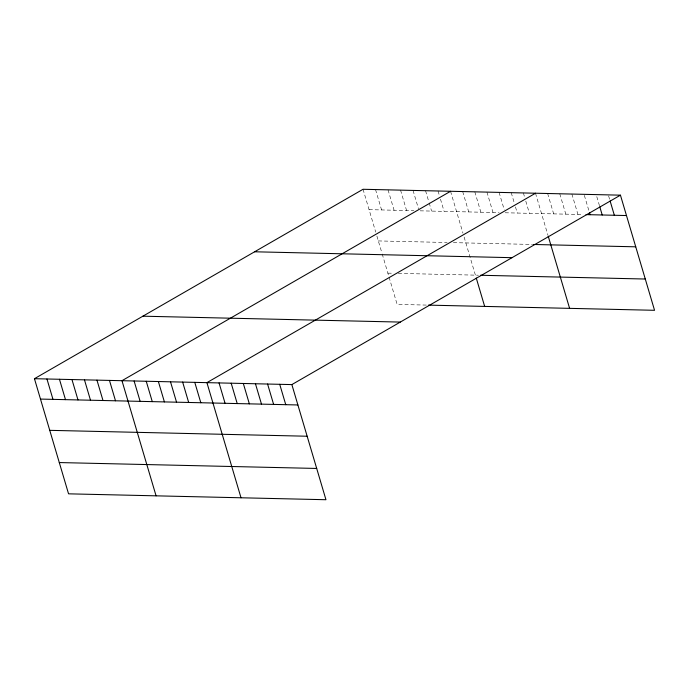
<?xml version="1.0" encoding="UTF-8"?>
<svg xmlns="http://www.w3.org/2000/svg" width="689" height="689" viewBox="0 0 689 689"><rect width="100%" height="100%" fill="white"/><g stroke="black" fill="none" stroke-linecap="round" stroke-linejoin="round"><path stroke-width="0.52" stroke-dasharray="3.44 2.58" d="M369.071 209.654L413.874 210.679M420.126 210.825L499.069 212.625M505.132 212.772L582.997 214.546M378.339 240.926L447.101 242.502M453.353 242.64L532.597 244.457M387.881 273.145L393.092 273.257M398.302 273.378L478.433 275.212M426.319 305.081L397.14 304.409L389.035 277.047M608.611 195.909L609.817 199.982M596.777 196.649L599.499 205.822M584.341 195.357L589.173 211.652M571.904 194.057L577.942 214.434M559.769 193.781L565.807 214.158M547.634 193.506L553.672 213.883M535.499 193.23L547.901 235.095M523.364 192.946L524.57 197.02M525.785 201.102L529.402 213.323M511.229 192.67L514.252 202.859M515.458 206.933L517.267 213.047M499.094 192.395L504.227 209.714M486.959 192.119L492.997 212.488M474.824 191.835L480.862 212.212M462.689 191.559L468.727 211.936M450.554 191.284L462.965 233.158M464.119 237.068L475.401 275.144M438.058 190.999L439.263 195.073M440.469 199.147L444.095 211.368M425.552 190.707L428.868 201.92M429.178 202.936L431.59 211.084M413.047 190.422L418.481 208.758M400.55 190.138L406.579 210.515M388.045 189.854L394.082 210.231M375.539 189.57L381.577 209.938M363.043 189.277L375.729 232.133M376.892 236.043L381.913 253.009M382.214 254.017L388.751 276.074"/><path stroke-width="1.03" d="M34.45 378.7L291.86 384.591L325.957 499.723L68.555 493.832L34.45 378.7L363.043 189.277L620.444 195.168L654.55 310.3L428.403 305.124M450.554 191.284L121.97 380.698L156.076 495.83M535.499 193.23L206.915 382.645L241.012 497.777M291.86 384.591L620.444 195.168M586.029 214.615L626.482 215.545M533.605 244.474L635.74 246.817M254.603 251.786L512.013 257.677M480.457 275.264L645.292 279.028M142.881 316.191L400.292 322.082M40.487 399.077L297.889 404.96M49.746 430.341L307.156 436.232M59.288 462.56L316.699 468.451M610.118 201.007L614.347 215.269M599.8 206.838L602.212 214.985M589.474 212.677L590.077 214.71M548.194 236.077L569.605 308.362M476.271 278.08L484.66 306.416M279.725 384.307L285.754 404.684M267.59 384.031L273.619 404.409M255.455 383.756L261.484 404.133M243.32 383.48L249.349 403.849M231.185 383.196L237.214 403.573M219.05 382.92L225.079 403.298M194.78 382.369L200.809 402.738M182.645 382.085L188.674 402.462M170.51 381.809L176.539 402.187M158.375 381.534L164.404 401.911M146.24 381.258L152.278 401.635M134.105 380.983L140.143 401.351M109.465 380.414L115.502 400.791M96.96 380.13L102.997 400.507M84.463 379.846L90.492 400.214M71.957 379.553L77.995 399.93M59.452 379.269L65.489 399.646M46.955 378.984L52.984 399.362"/></g></svg>
